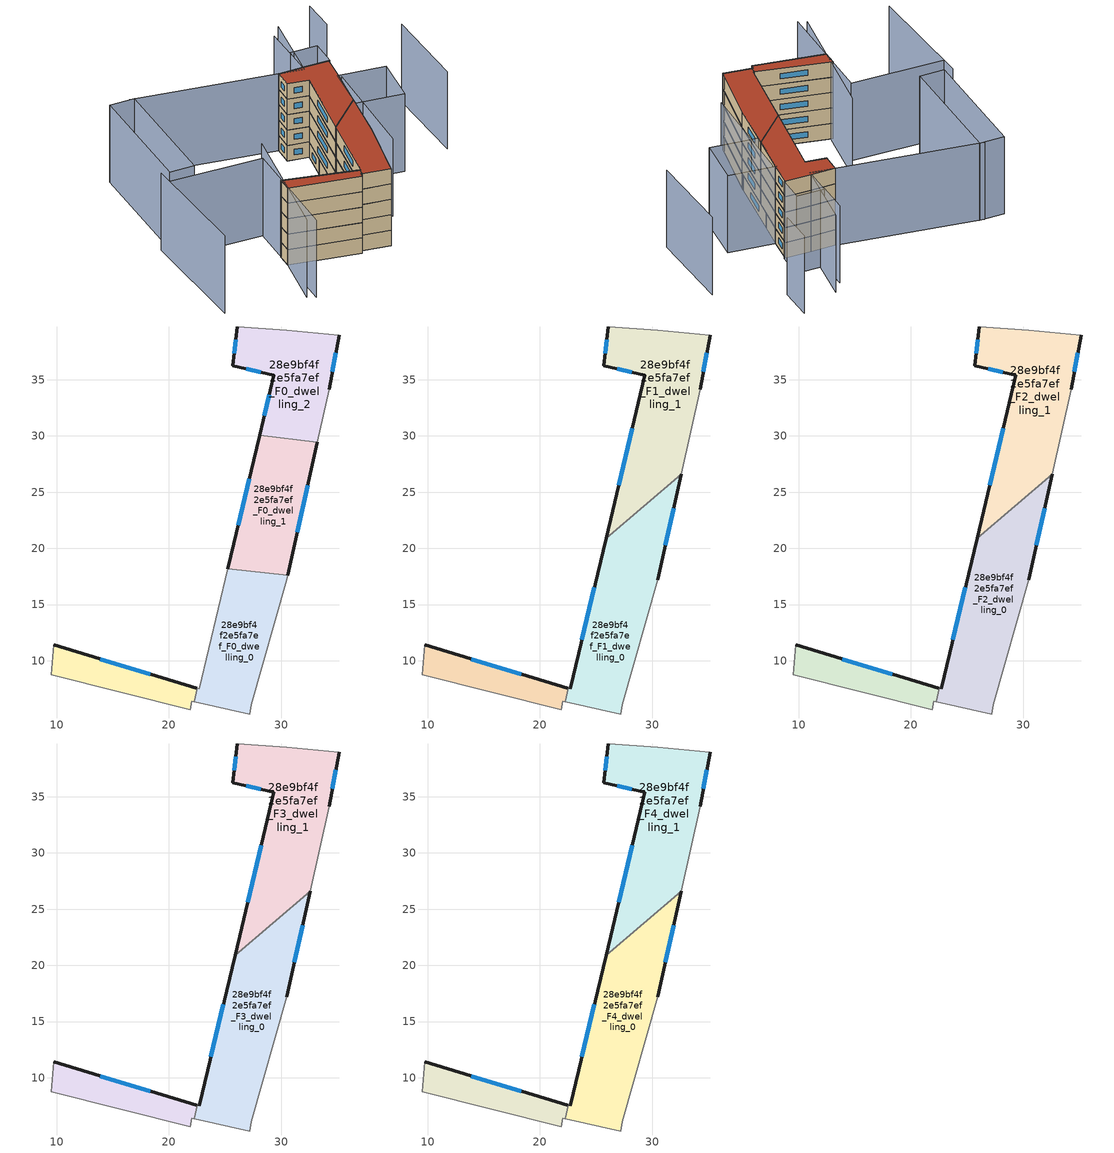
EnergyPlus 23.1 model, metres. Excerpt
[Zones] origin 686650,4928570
28e9bf4f2e5fa7ef_F0_dwelling_0
 floor ground (EU_floor_Construction): 27.33,6.08 30.47,17.22 30.55,17.59 25.23,18.2 22.67,7.5 22.53,7.54 22.24,6.36 27.18,5.26 z0
 wall adiabatic (EU_wall_Construction): 30.55,17.59 30.47,17.22 27.33,6.08 27.18,5.26 22.24,6.36 22.53,7.54 22.67,7.5 25.23,18.2 z0:3
 wall to 28e9bf4f2e5fa7ef_F0_dwelling_1 (EU_wall_Construction): 25.23,18.2 30.55,17.59 z0:3
28e9bf4f2e5fa7ef_F0_dwelling_1
 floor ground (EU_floor_Construction): 30.55,17.59 33.2,29.46 28.06,30.05 25.23,18.2 z0
 wall outside (EU_wall_Construction): 33.2,29.46 30.55,17.59 / 25.23,18.2 28.06,30.05 z0:3
 wall to 28e9bf4f2e5fa7ef_F0_dwelling_2 (EU_wall_Construction): 28.06,30.05 33.2,29.46 z0:3
 window (EU_Window_Construction): 32.34,25.6 31.41,21.45 / 26.15,22.05 27.14,26.2 z0.98:2.02
28e9bf4f2e5fa7ef_F0_dwelling_2
 floor ground (EU_floor_Construction): 33.2,29.46 34.25,34.17 35.15,38.95 30.49,39.39 26.06,39.7 25.68,36.26 29.34,35.38 28.06,30.05 z0
 wall outside (EU_wall_Construction): 35.15,38.95 34.25,34.17 / 28.06,30.05 29.34,35.38 25.68,36.26 26.06,39.7 z0:3
 wall adiabatic (EU_wall_Construction): 34.25,34.17 33.2,29.46 / 26.06,39.7 30.49,39.39 35.15,38.95 z0:3
 window (EU_Window_Construction): 34.86,37.39 34.54,35.72 / 28.48,31.78 28.93,33.65 / 28.15,35.67 26.87,35.98 / 25.8,37.38 25.94,38.58 z0.98:2.02
28e9bf4f2e5fa7ef_F0_dwelling_3
 floor ground (EU_floor_Construction): 21.88,5.66 22.04,6.4 22.19,6.37 22.24,6.36 22.53,7.54 22.46,7.56 9.75,11.41 9.52,8.77 z0
 wall outside (EU_wall_Construction): 9.75,11.41 22.46,7.56 z0:3
 wall adiabatic (EU_wall_Construction): 22.46,7.56 22.53,7.54 22.24,6.36 22.19,6.37 22.04,6.4 21.88,5.66 9.52,8.77 9.75,11.41 z0:3
 window (EU_Window_Construction): 13.88,10.15 18.33,8.81 z0.98:2.02
28e9bf4f2e5fa7ef_F1_dwelling_0
 floor to 28e9bf4f2e5fa7ef_F0_dwelling_0 (EU_floor_Construction): 27.33,6.08 30.47,17.22 30.55,17.59 25.23,18.2 22.67,7.5 22.52,7.54 22.24,6.36 27.18,5.26 z3
 floor to 28e9bf4f2e5fa7ef_F0_dwelling_1 (EU_floor_Construction): 30.55,17.59 32.56,26.6 25.88,20.92 25.23,18.2 z3
 wall outside (EU_wall_Construction): 22.67,7.5 25.88,20.92 / 32.56,26.6 30.47,17.22 z3:6
 wall adiabatic (EU_wall_Construction): 30.47,17.22 27.33,6.08 27.18,5.26 22.24,6.36 22.53,7.54 22.67,7.5 z3:6
 wall to 28e9bf4f2e5fa7ef_F1_dwelling_1 (EU_wall_Construction): 25.88,20.92 32.56,26.6 z3:6
 window (EU_Window_Construction): 23.71,11.86 24.84,16.55 / 31.88,23.55 31.15,20.27 z3.98:5.02
28e9bf4f2e5fa7ef_F1_dwelling_1
 floor to 28e9bf4f2e5fa7ef_F0_dwelling_1 (EU_floor_Construction): 32.56,26.6 33.2,29.46 28.06,30.05 25.88,20.92 z3
 floor to 28e9bf4f2e5fa7ef_F0_dwelling_2 (EU_floor_Construction): 33.2,29.46 34.25,34.16 35.15,38.95 30.49,39.39 26.06,39.7 25.68,36.26 29.34,35.38 28.06,30.05 z3
 wall outside (EU_wall_Construction): 35.15,38.95 34.25,34.17 / 25.88,20.92 29.34,35.38 25.68,36.26 26.06,39.7 z3:6
 wall adiabatic (EU_wall_Construction): 34.25,34.17 32.56,26.6 / 26.06,39.7 30.49,39.39 35.15,38.95 z3:6
 window (EU_Window_Construction): 34.86,37.39 34.54,35.72 / 27.01,25.62 28.22,30.68 / 28.15,35.67 26.87,35.98 / 25.8,37.38 25.94,38.58 z3.98:5.02
28e9bf4f2e5fa7ef_F1_dwelling_2
 floor to 28e9bf4f2e5fa7ef_F0_dwelling_3 (EU_floor_Construction): 21.88,5.66 22.04,6.4 22.19,6.37 22.24,6.36 22.52,7.54 22.46,7.56 9.75,11.41 9.52,8.77 z3
 wall outside (EU_wall_Construction): 9.75,11.41 22.46,7.56 z3:6
 wall adiabatic (EU_wall_Construction): 22.46,7.56 22.53,7.54 22.24,6.36 22.19,6.37 22.04,6.4 21.88,5.66 9.52,8.77 9.75,11.41 z3:6
 window (EU_Window_Construction): 13.88,10.15 18.33,8.81 z3.98:5.02
28e9bf4f2e5fa7ef_F2_dwelling_0
 floor to 28e9bf4f2e5fa7ef_F1_dwelling_0 (EU_floor_Construction): 27.33,6.08 30.47,17.22 32.56,26.6 25.88,20.92 22.67,7.5 22.52,7.54 22.24,6.36 27.18,5.26 z6
 wall outside (EU_wall_Construction): 22.67,7.5 25.88,20.92 / 32.56,26.6 30.47,17.22 z6:9
 wall adiabatic (EU_wall_Construction): 30.47,17.22 27.33,6.08 27.18,5.26 22.24,6.36 22.53,7.54 22.67,7.5 z6:9
 wall to 28e9bf4f2e5fa7ef_F2_dwelling_1 (EU_wall_Construction): 25.88,20.92 32.56,26.6 z6:9
 window (EU_Window_Construction): 23.71,11.86 24.84,16.55 / 31.88,23.55 31.15,20.27 z6.98:8.02
28e9bf4f2e5fa7ef_F2_dwelling_1
 floor to 28e9bf4f2e5fa7ef_F1_dwelling_1 (EU_floor_Construction): 32.56,26.6 34.25,34.17 35.15,38.95 30.49,39.39 26.06,39.7 25.68,36.26 29.34,35.38 25.88,20.92 z6
 wall outside (EU_wall_Construction): 35.15,38.95 34.25,34.17 / 25.88,20.92 29.34,35.38 25.68,36.26 26.06,39.7 z6:9
 wall adiabatic (EU_wall_Construction): 34.25,34.17 32.56,26.6 / 26.06,39.7 30.49,39.39 35.15,38.95 z6:9
 window (EU_Window_Construction): 34.86,37.39 34.54,35.72 / 27.01,25.62 28.22,30.68 / 28.15,35.67 26.87,35.98 / 25.8,37.38 25.94,38.58 z6.98:8.02
28e9bf4f2e5fa7ef_F2_dwelling_2
 floor to 28e9bf4f2e5fa7ef_F1_dwelling_2 (EU_floor_Construction): 21.88,5.66 22.04,6.4 22.19,6.37 22.24,6.36 22.52,7.54 22.46,7.56 9.75,11.41 9.52,8.77 z6
 wall outside (EU_wall_Construction): 9.75,11.41 22.46,7.56 z6:9
 wall adiabatic (EU_wall_Construction): 22.46,7.56 22.53,7.54 22.24,6.36 22.19,6.37 22.04,6.4 21.88,5.66 9.52,8.77 9.75,11.41 z6:9
 window (EU_Window_Construction): 13.88,10.15 18.33,8.81 z6.98:8.02
28e9bf4f2e5fa7ef_F3_dwelling_0
 floor to 28e9bf4f2e5fa7ef_F2_dwelling_0 (EU_floor_Construction): 27.33,6.08 30.47,17.22 32.56,26.6 25.88,20.92 22.67,7.5 22.52,7.54 22.24,6.36 27.18,5.26 z9
 wall outside (EU_wall_Construction): 22.67,7.5 25.88,20.92 / 32.56,26.6 30.47,17.22 z9:12
 wall adiabatic (EU_wall_Construction): 30.47,17.22 27.33,6.08 27.18,5.26 22.24,6.36 22.53,7.54 22.67,7.5 z9:12
 wall to 28e9bf4f2e5fa7ef_F3_dwelling_1 (EU_wall_Construction): 25.88,20.92 32.56,26.6 z9:12
 window (EU_Window_Construction): 23.71,11.86 24.84,16.55 / 31.88,23.55 31.15,20.27 z9.98:11.02
28e9bf4f2e5fa7ef_F3_dwelling_1
 floor to 28e9bf4f2e5fa7ef_F2_dwelling_1 (EU_floor_Construction): 32.56,26.6 34.25,34.17 35.15,38.95 30.49,39.39 26.06,39.7 25.68,36.26 29.34,35.38 25.88,20.92 z9
 wall outside (EU_wall_Construction): 35.15,38.95 34.25,34.17 / 25.88,20.92 29.34,35.38 25.68,36.26 26.06,39.7 z9:12
 wall adiabatic (EU_wall_Construction): 34.25,34.17 32.56,26.6 / 26.06,39.7 30.49,39.39 35.15,38.95 z9:12
 window (EU_Window_Construction): 34.86,37.39 34.54,35.72 / 27.01,25.62 28.22,30.68 / 28.15,35.67 26.87,35.98 / 25.8,37.38 25.94,38.58 z9.98:11.02
28e9bf4f2e5fa7ef_F3_dwelling_2
 floor to 28e9bf4f2e5fa7ef_F2_dwelling_2 (EU_floor_Construction): 21.88,5.66 22.04,6.4 22.19,6.37 22.24,6.36 22.52,7.54 22.46,7.56 9.75,11.41 9.52,8.77 z9
 wall outside (EU_wall_Construction): 9.75,11.41 22.46,7.56 z9:12
 wall adiabatic (EU_wall_Construction): 22.46,7.56 22.53,7.54 22.24,6.36 22.19,6.37 22.04,6.4 21.88,5.66 9.52,8.77 9.75,11.41 z9:12
 window (EU_Window_Construction): 13.88,10.15 18.33,8.81 z9.98:11.02
28e9bf4f2e5fa7ef_F4_dwelling_0
 floor to 28e9bf4f2e5fa7ef_F3_dwelling_0 (EU_floor_Construction): 27.33,6.08 30.47,17.22 32.56,26.6 25.88,20.92 22.67,7.5 22.52,7.54 22.24,6.36 27.18,5.26 z12
 wall outside (EU_wall_Construction): 22.67,7.5 25.88,20.92 / 32.56,26.6 30.47,17.22 z12:15
 wall adiabatic (EU_wall_Construction): 30.47,17.22 27.33,6.08 27.18,5.26 22.24,6.36 22.53,7.54 22.67,7.5 z12:15
 wall to 28e9bf4f2e5fa7ef_F4_dwelling_1 (EU_wall_Construction): 25.88,20.92 32.56,26.6 z12:15
 window (EU_Window_Construction): 23.71,11.86 24.84,16.55 / 31.88,23.55 31.15,20.27 z12.98:14.02
 roof outside (EU_roof_Construction): 32.56,26.6 30.47,17.22 27.33,6.08 27.18,5.26 22.24,6.36 22.53,7.54 22.67,7.5 25.88,20.92 z15
28e9bf4f2e5fa7ef_F4_dwelling_1
 floor to 28e9bf4f2e5fa7ef_F3_dwelling_1 (EU_floor_Construction): 32.56,26.6 34.25,34.17 35.15,38.95 30.49,39.39 26.06,39.7 25.68,36.26 29.34,35.38 25.88,20.92 z12
 wall outside (EU_wall_Construction): 35.15,38.95 34.25,34.17 / 25.88,20.92 29.34,35.38 25.68,36.26 26.06,39.7 z12:15
 wall adiabatic (EU_wall_Construction): 34.25,34.17 32.56,26.6 / 26.06,39.7 30.49,39.39 35.15,38.95 z12:15
 window (EU_Window_Construction): 34.86,37.39 34.54,35.72 / 27.01,25.62 28.22,30.68 / 28.15,35.67 26.87,35.98 / 25.8,37.38 25.94,38.58 z12.98:14.02
 roof outside (EU_roof_Construction): 35.15,38.95 34.25,34.17 32.56,26.6 25.88,20.92 29.34,35.38 25.68,36.26 26.06,39.7 30.49,39.39 z15
28e9bf4f2e5fa7ef_F4_dwelling_2
 floor to 28e9bf4f2e5fa7ef_F3_dwelling_2 (EU_floor_Construction): 21.88,5.66 22.04,6.4 22.19,6.37 22.24,6.36 22.52,7.54 22.46,7.56 9.75,11.41 9.52,8.77 z12
 wall outside (EU_wall_Construction): 9.75,11.41 22.46,7.56 z12:15
 wall adiabatic (EU_wall_Construction): 22.46,7.56 22.53,7.54 22.24,6.36 22.19,6.37 22.04,6.4 21.88,5.66 9.52,8.77 9.75,11.41 z12:15
 window (EU_Window_Construction): 13.88,10.15 18.33,8.81 z12.98:14.02
 roof outside (EU_roof_Construction): 22.46,7.56 22.53,7.54 22.24,6.36 22.19,6.37 22.04,6.4 21.88,5.66 9.52,8.77 9.75,11.41 z15
shading: -6.08,20.36 10.56,18.68 / 10.56,18.68 8.47,-2.06 / -6.02,23.31 -6.89,1.49 / 30.81,43.89 31.3,49.9 / 33.34,52.06 30.34,38.73 / 30.34,38.73 0.95,45.34 / 40.53,48.69 41.02,54.9 / 7.19,-1.2 12.75,22.62 / 32.01,12.94 34.53,33.6 / 50.21,26.13 51.1,42.35 / -4.65,22.86 -2.69,45.55 / -2.69,45.55 1.72,45.17 / 1.72,45.17 -0.24,22.48 / -0.24,22.48 -4.65,22.86 / 30.87,44.27 35.87,43.78 / 35.87,43.78 35.39,38.91 / 35.39,38.91 30.39,39.41 / 30.39,39.41 30.87,44.27 / 33.97,34.22 42.4,32.61 / 42.4,32.61 40.72,23.8 / 40.72,23.8 32.3,25.4 / 32.3,25.4 33.97,34.22 z0:15
[Building]
EU S2 Campaign: North Axis=0; Terrain=City; Solar Distribution=FullExterior
[Site:Location]
Bologna: Latitude=44.5; Longitude=11.25; Time Zone=1; Elevation=37
[SizingPeriod:WeatherFileDays]
AnnualSizingPeriod: Begin Month=1; Begin Day of Month=1; End Month=12; End Day of Month=31; Day of Week for Start Day=Monday; Use Weather File Daylight Saving Period=No; Use Weather File Rain and Snow Indicators=No
[MATERIAL]
EU_InternalMass_Material: Roughness=MediumRough; Thickness=0.1; Conductivity=1; Density=1800; Specific Heat=900; Thermal Absorptance=0.9; Solar Absorptance=0.7; Visible Absorptance=0.7
[MATERIAL:NOMASS] Roughness=MediumRough; Thermal Absorptance=0.9; Solar Absorptance=0.7; Visible Absorptance=0.7
Name | Thermal Resistance
EU_wall_NoMass | 0.905828
EU_roof_NoMass | 0.37593
EU_floor_NoMass | 0.67114
[WINDOWMATERIAL:SIMPLEGLAZINGSYSTEM]
EU_Window_SimpleGlazing: UFactor=4.52486; Solar Heat Gain Coefficient=0.85; Visible Transmittance=0.85
[CONSTRUCTION]
EU_wall_Construction: EU_wall_NoMass
EU_roof_Construction: EU_roof_NoMass
EU_floor_Construction: EU_floor_NoMass
EU_InternalMass_Construction: EU_InternalMass_Material
EU_Window_Construction: EU_Window_SimpleGlazing
[ZONE] Type=1; Multiplier=1; Ceiling Height=autocalculate; Floor Area=autocalculate; Part of Total Floor Area=Yes
Name | Volume
28e9bf4f2e5fa7ef_F0_dwelling_0 | 190.977
28e9bf4f2e5fa7ef_F1_dwelling_0; 28e9bf4f2e5fa7ef_F2_dwelling_0; 28e9bf4f2e5fa7ef_F3_dwelling_0; 28e9bf4f2e5fa7ef_F4_dwelling_0 | 286.449
28e9bf4f2e5fa7ef_F0_dwelling_1 | 190.983
28e9bf4f2e5fa7ef_F1_dwelling_1 | 286.453
28e9bf4f2e5fa7ef_F2_dwelling_1; 28e9bf4f2e5fa7ef_F3_dwelling_1; 28e9bf4f2e5fa7ef_F4_dwelling_1 | 286.458
28e9bf4f2e5fa7ef_F0_dwelling_2 | 190.975
28e9bf4f2e5fa7ef_F1_dwelling_2; 28e9bf4f2e5fa7ef_F2_dwelling_2; 28e9bf4f2e5fa7ef_F3_dwelling_2; 28e9bf4f2e5fa7ef_F4_dwelling_2 | 89.7656
28e9bf4f2e5fa7ef_F0_dwelling_3 | 89.7649
[INTERNALMASS] Construction=EU_InternalMass_Construction
Name | Zone or ZoneList | Surface Area
28e9bf4f2e5fa7ef_F0_dwelling_0_EU_InternalMass | 28e9bf4f2e5fa7ef_F0_dwelling_0 | 63.6592
28e9bf4f2e5fa7ef_F0_dwelling_1_EU_InternalMass | 28e9bf4f2e5fa7ef_F0_dwelling_1 | 63.6608
28e9bf4f2e5fa7ef_F0_dwelling_2_EU_InternalMass | 28e9bf4f2e5fa7ef_F0_dwelling_2 | 63.6586
28e9bf4f2e5fa7ef_F0_dwelling_3_EU_InternalMass | 28e9bf4f2e5fa7ef_F0_dwelling_3 | 29.9215
28e9bf4f2e5fa7ef_F1_dwelling_0_EU_InternalMass | 28e9bf4f2e5fa7ef_F1_dwelling_0 | 95.4831
28e9bf4f2e5fa7ef_F1_dwelling_1_EU_InternalMass | 28e9bf4f2e5fa7ef_F1_dwelling_1 | 95.4857
28e9bf4f2e5fa7ef_F1_dwelling_2_EU_InternalMass | 28e9bf4f2e5fa7ef_F1_dwelling_2 | 29.9215
28e9bf4f2e5fa7ef_F2_dwelling_0_EU_InternalMass | 28e9bf4f2e5fa7ef_F2_dwelling_0 | 95.4831
28e9bf4f2e5fa7ef_F2_dwelling_1_EU_InternalMass | 28e9bf4f2e5fa7ef_F2_dwelling_1 | 95.4857
28e9bf4f2e5fa7ef_F2_dwelling_2_EU_InternalMass | 28e9bf4f2e5fa7ef_F2_dwelling_2 | 29.9215
28e9bf4f2e5fa7ef_F3_dwelling_0_EU_InternalMass | 28e9bf4f2e5fa7ef_F3_dwelling_0 | 95.4831
28e9bf4f2e5fa7ef_F3_dwelling_1_EU_InternalMass | 28e9bf4f2e5fa7ef_F3_dwelling_1 | 95.4857
28e9bf4f2e5fa7ef_F3_dwelling_2_EU_InternalMass | 28e9bf4f2e5fa7ef_F3_dwelling_2 | 29.9215
28e9bf4f2e5fa7ef_F4_dwelling_0_EU_InternalMass | 28e9bf4f2e5fa7ef_F4_dwelling_0 | 95.4831
28e9bf4f2e5fa7ef_F4_dwelling_1_EU_InternalMass | 28e9bf4f2e5fa7ef_F4_dwelling_1 | 95.4857
28e9bf4f2e5fa7ef_F4_dwelling_2_EU_InternalMass | 28e9bf4f2e5fa7ef_F4_dwelling_2 | 29.9215
[OTHEREQUIPMENT] Fuel Type=Electricity; Design Level Calculation Method=Watts/Area; Power per Zone Floor Area=1; Fraction Latent=0; Fraction Radiant=0; Fraction Lost=0; Carbon Dioxide Generation Rate=0; EndUse Subcategory=EU_Step8_InternalGains
Name | Zone or ZoneList or Space or SpaceList | Schedule
EU_Step8_InternalGain_28e9bf4f2e5fa7ef_F0_dwelling_0_f000 | 28e9bf4f2e5fa7ef_F0_dwelling_0 | EU_Step8_GainSchedule_28e9bf4f2e5fa7ef_F0_dwelling_0_f000
EU_Step8_InternalGain_28e9bf4f2e5fa7ef_F0_dwelling_1_f000 | 28e9bf4f2e5fa7ef_F0_dwelling_1 | EU_Step8_GainSchedule_28e9bf4f2e5fa7ef_F0_dwelling_1_f000
EU_Step8_InternalGain_28e9bf4f2e5fa7ef_F0_dwelling_2_f000 | 28e9bf4f2e5fa7ef_F0_dwelling_2 | EU_Step8_GainSchedule_28e9bf4f2e5fa7ef_F0_dwelling_2_f000
EU_Step8_InternalGain_28e9bf4f2e5fa7ef_F0_dwelling_3_f000 | 28e9bf4f2e5fa7ef_F0_dwelling_3 | EU_Step8_GainSchedule_28e9bf4f2e5fa7ef_F0_dwelling_3_f000
EU_Step8_InternalGain_28e9bf4f2e5fa7ef_F1_dwelling_0_f000 | 28e9bf4f2e5fa7ef_F1_dwelling_0 | EU_Step8_GainSchedule_28e9bf4f2e5fa7ef_F1_dwelling_0_f000
EU_Step8_InternalGain_28e9bf4f2e5fa7ef_F1_dwelling_1_f000 | 28e9bf4f2e5fa7ef_F1_dwelling_1 | EU_Step8_GainSchedule_28e9bf4f2e5fa7ef_F1_dwelling_1_f000
EU_Step8_InternalGain_28e9bf4f2e5fa7ef_F1_dwelling_2_f000 | 28e9bf4f2e5fa7ef_F1_dwelling_2 | EU_Step8_GainSchedule_28e9bf4f2e5fa7ef_F1_dwelling_2_f000
EU_Step8_InternalGain_28e9bf4f2e5fa7ef_F2_dwelling_0_f000 | 28e9bf4f2e5fa7ef_F2_dwelling_0 | EU_Step8_GainSchedule_28e9bf4f2e5fa7ef_F2_dwelling_0_f000
EU_Step8_InternalGain_28e9bf4f2e5fa7ef_F2_dwelling_1_f000 | 28e9bf4f2e5fa7ef_F2_dwelling_1 | EU_Step8_GainSchedule_28e9bf4f2e5fa7ef_F2_dwelling_1_f000
EU_Step8_InternalGain_28e9bf4f2e5fa7ef_F2_dwelling_2_f000 | 28e9bf4f2e5fa7ef_F2_dwelling_2 | EU_Step8_GainSchedule_28e9bf4f2e5fa7ef_F2_dwelling_2_f000
EU_Step8_InternalGain_28e9bf4f2e5fa7ef_F3_dwelling_0_f000 | 28e9bf4f2e5fa7ef_F3_dwelling_0 | EU_Step8_GainSchedule_28e9bf4f2e5fa7ef_F3_dwelling_0_f000
EU_Step8_InternalGain_28e9bf4f2e5fa7ef_F3_dwelling_1_f000 | 28e9bf4f2e5fa7ef_F3_dwelling_1 | EU_Step8_GainSchedule_28e9bf4f2e5fa7ef_F3_dwelling_1_f000
EU_Step8_InternalGain_28e9bf4f2e5fa7ef_F3_dwelling_2_f000 | 28e9bf4f2e5fa7ef_F3_dwelling_2 | EU_Step8_GainSchedule_28e9bf4f2e5fa7ef_F3_dwelling_2_f000
EU_Step8_InternalGain_28e9bf4f2e5fa7ef_F4_dwelling_0_f000 | 28e9bf4f2e5fa7ef_F4_dwelling_0 | EU_Step8_GainSchedule_28e9bf4f2e5fa7ef_F4_dwelling_0_f000
EU_Step8_InternalGain_28e9bf4f2e5fa7ef_F4_dwelling_1_f000 | 28e9bf4f2e5fa7ef_F4_dwelling_1 | EU_Step8_GainSchedule_28e9bf4f2e5fa7ef_F4_dwelling_1_f000
EU_Step8_InternalGain_28e9bf4f2e5fa7ef_F4_dwelling_2_f000 | 28e9bf4f2e5fa7ef_F4_dwelling_2 | EU_Step8_GainSchedule_28e9bf4f2e5fa7ef_F4_dwelling_2_f000
[ZONEVENTILATION:DESIGNFLOWRATE] Schedule=EU_AlwaysOn; Design Flow Rate Calculation Method=AirChanges/Hour; Air Changes per Hour=0.73129; Ventilation Type=Natural; Fan Pressure Rise=0; Fan Total Efficiency=1; Constant Term Coefficient=1; Temperature Term Coefficient=0; Velocity Term Coefficient=0; Velocity Squared Term Coefficient=0; Minimum Indoor Temperature=-100; Maximum Indoor Temperature=100; Delta Temperature=-100; Minimum Outdoor Temperature=-100; Maximum Outdoor Temperature=100; Maximum Wind Speed=40
Name | Zone or ZoneList or Space or SpaceList
EU_ConstantAir_28e9bf4f2e5fa7ef_F0_dwelling_0 | 28e9bf4f2e5fa7ef_F0_dwelling_0
EU_ConstantAir_28e9bf4f2e5fa7ef_F0_dwelling_1 | 28e9bf4f2e5fa7ef_F0_dwelling_1
EU_ConstantAir_28e9bf4f2e5fa7ef_F0_dwelling_2 | 28e9bf4f2e5fa7ef_F0_dwelling_2
EU_ConstantAir_28e9bf4f2e5fa7ef_F0_dwelling_3 | 28e9bf4f2e5fa7ef_F0_dwelling_3
EU_ConstantAir_28e9bf4f2e5fa7ef_F1_dwelling_0 | 28e9bf4f2e5fa7ef_F1_dwelling_0
EU_ConstantAir_28e9bf4f2e5fa7ef_F1_dwelling_1 | 28e9bf4f2e5fa7ef_F1_dwelling_1
EU_ConstantAir_28e9bf4f2e5fa7ef_F1_dwelling_2 | 28e9bf4f2e5fa7ef_F1_dwelling_2
EU_ConstantAir_28e9bf4f2e5fa7ef_F2_dwelling_0 | 28e9bf4f2e5fa7ef_F2_dwelling_0
EU_ConstantAir_28e9bf4f2e5fa7ef_F2_dwelling_1 | 28e9bf4f2e5fa7ef_F2_dwelling_1
EU_ConstantAir_28e9bf4f2e5fa7ef_F2_dwelling_2 | 28e9bf4f2e5fa7ef_F2_dwelling_2
EU_ConstantAir_28e9bf4f2e5fa7ef_F3_dwelling_0 | 28e9bf4f2e5fa7ef_F3_dwelling_0
EU_ConstantAir_28e9bf4f2e5fa7ef_F3_dwelling_1 | 28e9bf4f2e5fa7ef_F3_dwelling_1
EU_ConstantAir_28e9bf4f2e5fa7ef_F3_dwelling_2 | 28e9bf4f2e5fa7ef_F3_dwelling_2
EU_ConstantAir_28e9bf4f2e5fa7ef_F4_dwelling_0 | 28e9bf4f2e5fa7ef_F4_dwelling_0
EU_ConstantAir_28e9bf4f2e5fa7ef_F4_dwelling_1 | 28e9bf4f2e5fa7ef_F4_dwelling_1
EU_ConstantAir_28e9bf4f2e5fa7ef_F4_dwelling_2 | 28e9bf4f2e5fa7ef_F4_dwelling_2
[HVACTEMPLATE:THERMOSTAT] Constant Heating Setpoint=20; Constant Cooling Setpoint=50
EU_HeatOnly_28e9bf4f2e5fa7ef_F0_dwelling_0; EU_HeatOnly_28e9bf4f2e5fa7ef_F0_dwelling_1; EU_HeatOnly_28e9bf4f2e5fa7ef_F0_dwelling_2; EU_HeatOnly_28e9bf4f2e5fa7ef_F0_dwelling_3; EU_HeatOnly_28e9bf4f2e5fa7ef_F1_dwelling_0; EU_HeatOnly_28e9bf4f2e5fa7ef_F1_dwelling_1; EU_HeatOnly_28e9bf4f2e5fa7ef_F1_dwelling_2; EU_HeatOnly_28e9bf4f2e5fa7ef_F2_dwelling_0; EU_HeatOnly_28e9bf4f2e5fa7ef_F2_dwelling_1; EU_HeatOnly_28e9bf4f2e5fa7ef_F2_dwelling_2; EU_HeatOnly_28e9bf4f2e5fa7ef_F3_dwelling_0; EU_HeatOnly_28e9bf4f2e5fa7ef_F3_dwelling_1; EU_HeatOnly_28e9bf4f2e5fa7ef_F3_dwelling_2; EU_HeatOnly_28e9bf4f2e5fa7ef_F4_dwelling_0; EU_HeatOnly_28e9bf4f2e5fa7ef_F4_dwelling_1; EU_HeatOnly_28e9bf4f2e5fa7ef_F4_dwelling_2
[HVACTEMPLATE:ZONE:IDEALLOADSAIRSYSTEM] System Availability Schedule=EU_AlwaysOn; Maximum Heating Supply Air Temperature=50; Minimum Cooling Supply Air Temperature=13; Maximum Heating Supply Air Humidity Ratio=0.0156; Minimum Cooling Supply Air Humidity Ratio=0.0077; Heating Limit=NoLimit; Cooling Limit=NoLimit; Heating Availability Schedule=EU_AlwaysOn; Cooling Availability Schedule=EU_CoolingOff; Dehumidification Control Type=ConstantSensibleHeatRatio; Cooling Sensible Heat Ratio=0.7; Dehumidification Setpoint=60; Humidification Control Type=None; Humidification Setpoint=30; Outdoor Air Method=None; Outdoor Air Flow Rate per Person=0.00944; Outdoor Air Flow Rate per Zone Floor Area=0; Outdoor Air Flow Rate per Zone=0; Demand Controlled Ventilation Type=None; Outdoor Air Economizer Type=NoEconomizer; Heat Recovery Type=None; Sensible Heat Recovery Effectiveness=0.7; Latent Heat Recovery Effectiveness=0.65
Name | Template Thermostat
28e9bf4f2e5fa7ef_F0_dwelling_0 | EU_HeatOnly_28e9bf4f2e5fa7ef_F0_dwelling_0
28e9bf4f2e5fa7ef_F0_dwelling_1 | EU_HeatOnly_28e9bf4f2e5fa7ef_F0_dwelling_1
28e9bf4f2e5fa7ef_F0_dwelling_2 | EU_HeatOnly_28e9bf4f2e5fa7ef_F0_dwelling_2
28e9bf4f2e5fa7ef_F0_dwelling_3 | EU_HeatOnly_28e9bf4f2e5fa7ef_F0_dwelling_3
28e9bf4f2e5fa7ef_F1_dwelling_0 | EU_HeatOnly_28e9bf4f2e5fa7ef_F1_dwelling_0
28e9bf4f2e5fa7ef_F1_dwelling_1 | EU_HeatOnly_28e9bf4f2e5fa7ef_F1_dwelling_1
28e9bf4f2e5fa7ef_F1_dwelling_2 | EU_HeatOnly_28e9bf4f2e5fa7ef_F1_dwelling_2
28e9bf4f2e5fa7ef_F2_dwelling_0 | EU_HeatOnly_28e9bf4f2e5fa7ef_F2_dwelling_0
28e9bf4f2e5fa7ef_F2_dwelling_1 | EU_HeatOnly_28e9bf4f2e5fa7ef_F2_dwelling_1
28e9bf4f2e5fa7ef_F2_dwelling_2 | EU_HeatOnly_28e9bf4f2e5fa7ef_F2_dwelling_2
28e9bf4f2e5fa7ef_F3_dwelling_0 | EU_HeatOnly_28e9bf4f2e5fa7ef_F3_dwelling_0
28e9bf4f2e5fa7ef_F3_dwelling_1 | EU_HeatOnly_28e9bf4f2e5fa7ef_F3_dwelling_1
28e9bf4f2e5fa7ef_F3_dwelling_2 | EU_HeatOnly_28e9bf4f2e5fa7ef_F3_dwelling_2
28e9bf4f2e5fa7ef_F4_dwelling_0 | EU_HeatOnly_28e9bf4f2e5fa7ef_F4_dwelling_0
28e9bf4f2e5fa7ef_F4_dwelling_1 | EU_HeatOnly_28e9bf4f2e5fa7ef_F4_dwelling_1
28e9bf4f2e5fa7ef_F4_dwelling_2 | EU_HeatOnly_28e9bf4f2e5fa7ef_F4_dwelling_2
[SIZING:ZONE] Zone Cooling Design Supply Air Temperature Input Method=SupplyAirTemperature; Zone Cooling Design Supply Air Temperature=13; Zone Heating Design Supply Air Temperature Input Method=SupplyAirTemperature; Zone Heating Design Supply Air Temperature=50; Zone Cooling Design Supply Air Humidity Ratio=0.008; Zone Heating Design Supply Air Humidity Ratio=0.008; Cooling Design Air Flow Method=DesignDay; Cooling Design Air Flow Rate=0; Cooling Minimum Air Flow per Zone Floor Area=0.000762; Cooling Minimum Air Flow=0; Cooling Minimum Air Flow Fraction=0.2; Heating Design Air Flow Method=DesignDay; Heating Design Air Flow Rate=0; Heating Maximum Air Flow per Zone Floor Area=0.002032; Heating Maximum Air Flow=0.141576; Heating Maximum Air Flow Fraction=0.3; Account for Dedicated Outdoor Air System=No; Dedicated Outdoor Air System Control Strategy=NeutralSupplyAir; Dedicated Outdoor Air Low Setpoint Temperature for Design=autosize; Dedicated Outdoor Air High Setpoint Temperature for Design=autosize; Zone Load Sizing Method=Sensible Load Only No Latent Load; Zone Latent Cooling Design Supply Air Humidity Ratio Input Method=HumidityRatioDifference; Zone Cooling Design Supply Air Humidity Ratio Difference=0.005; Zone Latent Heating Design Supply Air Humidity Ratio Input Method=HumidityRatioDifference; Zone Humidification Design Supply Air Humidity Ratio Difference=0.005
28e9bf4f2e5fa7ef_F0_dwelling_0; 28e9bf4f2e5fa7ef_F0_dwelling_1; 28e9bf4f2e5fa7ef_F0_dwelling_2; 28e9bf4f2e5fa7ef_F0_dwelling_3; 28e9bf4f2e5fa7ef_F1_dwelling_0; 28e9bf4f2e5fa7ef_F1_dwelling_1; 28e9bf4f2e5fa7ef_F1_dwelling_2; 28e9bf4f2e5fa7ef_F2_dwelling_0; 28e9bf4f2e5fa7ef_F2_dwelling_1; 28e9bf4f2e5fa7ef_F2_dwelling_2; 28e9bf4f2e5fa7ef_F3_dwelling_0; 28e9bf4f2e5fa7ef_F3_dwelling_1; 28e9bf4f2e5fa7ef_F3_dwelling_2; 28e9bf4f2e5fa7ef_F4_dwelling_0; 28e9bf4f2e5fa7ef_F4_dwelling_1; 28e9bf4f2e5fa7ef_F4_dwelling_2
[SCHEDULE:CONSTANT]
Name | Hourly Value
EU_AlwaysOn | 1
EU_CoolingOff | 0
[SCHEDULE:FILE] Column Number=1; Rows to Skip at Top=0; Number of Hours of Data=8760; Column Separator=Comma; Interpolate to Timestep=No; Minutes per Item=60; Adjust Schedule for Daylight Savings=Yes
Name | File
EU_Step8_GainSchedule_28e9bf4f2e5fa7ef_F0_dwelling_0_f000 | ../../schedules/28e9bf4f2e5fa7ef/28e9bf4f2e5fa7ef_F0_dwelling_0_f000_gain.csv
EU_Step8_GainSchedule_28e9bf4f2e5fa7ef_F0_dwelling_1_f000 | ../../schedules/28e9bf4f2e5fa7ef/28e9bf4f2e5fa7ef_F0_dwelling_1_f000_gain.csv
EU_Step8_GainSchedule_28e9bf4f2e5fa7ef_F0_dwelling_2_f000 | ../../schedules/28e9bf4f2e5fa7ef/28e9bf4f2e5fa7ef_F0_dwelling_2_f000_gain.csv
EU_Step8_GainSchedule_28e9bf4f2e5fa7ef_F0_dwelling_3_f000 | ../../schedules/28e9bf4f2e5fa7ef/28e9bf4f2e5fa7ef_F0_dwelling_3_f000_gain.csv
EU_Step8_GainSchedule_28e9bf4f2e5fa7ef_F1_dwelling_0_f000 | ../../schedules/28e9bf4f2e5fa7ef/28e9bf4f2e5fa7ef_F1_dwelling_0_f000_gain.csv
EU_Step8_GainSchedule_28e9bf4f2e5fa7ef_F1_dwelling_1_f000 | ../../schedules/28e9bf4f2e5fa7ef/28e9bf4f2e5fa7ef_F1_dwelling_1_f000_gain.csv
EU_Step8_GainSchedule_28e9bf4f2e5fa7ef_F1_dwelling_2_f000 | ../../schedules/28e9bf4f2e5fa7ef/28e9bf4f2e5fa7ef_F1_dwelling_2_f000_gain.csv
EU_Step8_GainSchedule_28e9bf4f2e5fa7ef_F2_dwelling_0_f000 | ../../schedules/28e9bf4f2e5fa7ef/28e9bf4f2e5fa7ef_F2_dwelling_0_f000_gain.csv
EU_Step8_GainSchedule_28e9bf4f2e5fa7ef_F2_dwelling_1_f000 | ../../schedules/28e9bf4f2e5fa7ef/28e9bf4f2e5fa7ef_F2_dwelling_1_f000_gain.csv
EU_Step8_GainSchedule_28e9bf4f2e5fa7ef_F2_dwelling_2_f000 | ../../schedules/28e9bf4f2e5fa7ef/28e9bf4f2e5fa7ef_F2_dwelling_2_f000_gain.csv
EU_Step8_GainSchedule_28e9bf4f2e5fa7ef_F3_dwelling_0_f000 | ../../schedules/28e9bf4f2e5fa7ef/28e9bf4f2e5fa7ef_F3_dwelling_0_f000_gain.csv
EU_Step8_GainSchedule_28e9bf4f2e5fa7ef_F3_dwelling_1_f000 | ../../schedules/28e9bf4f2e5fa7ef/28e9bf4f2e5fa7ef_F3_dwelling_1_f000_gain.csv
EU_Step8_GainSchedule_28e9bf4f2e5fa7ef_F3_dwelling_2_f000 | ../../schedules/28e9bf4f2e5fa7ef/28e9bf4f2e5fa7ef_F3_dwelling_2_f000_gain.csv
EU_Step8_GainSchedule_28e9bf4f2e5fa7ef_F4_dwelling_0_f000 | ../../schedules/28e9bf4f2e5fa7ef/28e9bf4f2e5fa7ef_F4_dwelling_0_f000_gain.csv
EU_Step8_GainSchedule_28e9bf4f2e5fa7ef_F4_dwelling_1_f000 | ../../schedules/28e9bf4f2e5fa7ef/28e9bf4f2e5fa7ef_F4_dwelling_1_f000_gain.csv
EU_Step8_GainSchedule_28e9bf4f2e5fa7ef_F4_dwelling_2_f000 | ../../schedules/28e9bf4f2e5fa7ef/28e9bf4f2e5fa7ef_F4_dwelling_2_f000_gain.csv
